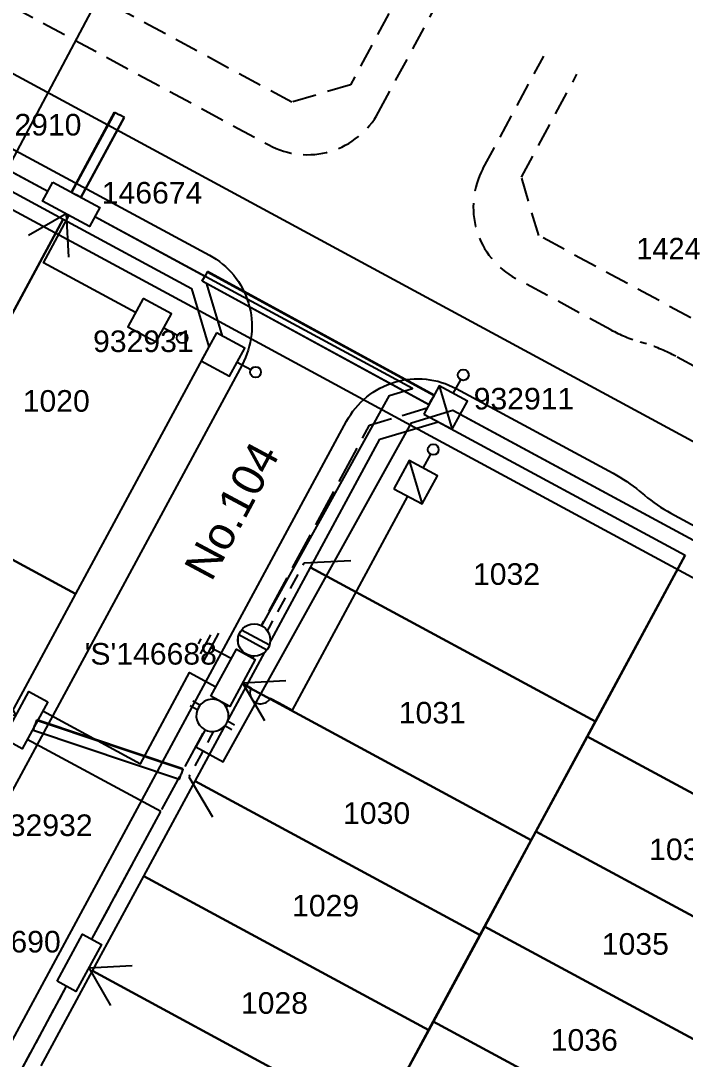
# Model space of a CAD drawing. Header units: metres. Extents: x 303507 to 304452, y 6274483 to 6275961.
# Drawn here: x 303798.8 to 303860.4, y 6275024.4 to 6275120.7 of the extents above; entities that cross this region are included whole.
import ezdxf
from ezdxf.enums import TextEntityAlignment as Align

# ---------------------------------------------------------------- set-up
doc = ezdxf.new("R2010")
doc.units = ezdxf.units.M
doc.header["$LTSCALE"] = 0.7
for name, pattern in [('Cable Exist UG', [8.2, 4, -1.2, 1.8, -1.2]), ('Dash', [5, 3, -2]), ('DASHED', [19.05, 12.7, -6.35]), ('IE Trench LV', [6.5, 5, -1.5])]:
    doc.linetypes.add(name, pattern=pattern)
doc.layers.get('0').update_dxf_attribs({"color": 6})
for name, color, linetype in [('_User Miscellaneous10', 8, 'Continuous'), ('_User Miscellaneous11', 7, 'Continuous'), ('_User Miscellaneous4', 7, 'Continuous'), ('_User Miscellaneous7', 150, 'Continuous'), ('_User Miscellaneous8', 7, 'Continuous'), ('_User Miscellaneous9', 8, 'Continuous'), ('Cadastre Developer_SP_NEW', 4, 'Continuous'), ('Cadastre Roads_SP_NEW', 8, 'Continuous'), ('Duct_SP_NEW', 2, 'Continuous'), ('Equip_LV_NEW', 5, 'Continuous'), ('Mains_HV_NEW_U72', 2, 'Continuous'), ('Mains_LV_NEW_R6', 2, 'Continuous'), ('Mains_LV_NEW_T84', 2, 'Continuous'), ('Services_SP_NEW_UG', 2, 'Continuous'), ('SupportsUG_SP_LV_NEW', 2, 'Continuous'), ('SupportsUG_SP_LV_SL_NEW', 2, 'Continuous'), ('Trench_SP_NEW', 2, 'Continuous')]:
    doc.layers.add(name, color=color, linetype=linetype)
doc.layers.add('_User Miscellaneous5', color=7, linetype='Continuous', lineweight=35)
doc.layers.add('Viewports', color=8, linetype='Continuous', plot=False)
doc.styles.add('ARIAL', font='arial.ttf', dxfattribs={"height": 2})
doc.styles.add('Dot', font='dotfont.shx', dxfattribs={"height": 2})
doc.styles.add('POLE_LABEL', font='arial.ttf')
doc.styles.add('SL_LABEL', font='arial.ttf')
doc.styles.get("Standard").update_dxf_attribs({"font": 'arial.ttf'})
doc.styles.add('style1', font='iso3098b.shx')
doc.linetypes.add('Cable New UG', pattern='A,8,-1,["x",style1,S=3.5,R=0,X=0.35,Y=-1],-3.5', length=12.5)
doc.linetypes.add('Cable Z', pattern='A,8,-1,["Z",Standard,S=2.5,R=0,X=0.35,Y=-1.25],-3.5', length=12.5)
doc.linetypes.add('IE Trench HV', pattern='A,8,-2,["/",style1,S=2.5,R=0,X=0.1,Y=-1],-4.5', length=14.5)

# ---------------------------------------------------------------- blocks, each defined once
blk = doc.blocks.new('*U136')
at = {"layer": '_User Miscellaneous7', "lineweight": -3}
for points in [[(0.463, -2.915), (0.463, -1.465)], [(-1.022, -2.915), (1.963, -5.9)]]:
    blk.add_lwpolyline(points, dxfattribs=at)
blk.add_lwpolyline([(-1.022, -5.885), (1.948, -5.885), (1.948, -2.915), (-1.022, -2.915)], close=True, dxfattribs=at)
blk.add_circle((0.463, -0.965), 0.5, dxfattribs=at)
at = {"layer": '_User Miscellaneous8', "color": 2, "lineweight": -3}
blk.add_lwpolyline([(-1.485, 0), (1.485, 0), (1.485, 2.97), (-1.485, 2.97)], close=True, dxfattribs=at)
blk.add_lwpolyline([(-1.485, 2.97), (1.5, -0.015)], dxfattribs=at)
at = {"style": 'POLE_LABEL', "flags": 9}
blk.add_attdef('STRUCTURE_PLANT_NUMBER', text='', height=0.2, dxfattribs=at).set_placement((1.641, 1.727), align=Align.MIDDLE_LEFT)
for tag, flags, p in [('STREET_CODE', 9, (1.641, 1.485)), ('OWNED_BY', 9, (1.641, 1.085)), ('OPERATED_BY', 9, (1.641, 0.885)), ('COLUMN_TYPE', 9, (1.641, 1.285)), ('STATE', 9, (1.641, 0.485)), ('USAGE', 9, (1.641, 0.285)), ('MAINTAINED_BY', 9, (1.641, 0.685)), ('LEGEND', 9, (1.641, 0.085)), ('SUBURB', 9, (1.641, -0.315)), ('STREETNAME', 9, (1.641, -0.515)), ('PARENT', 9, (1.641, -0.115)), ('LOCATION', 9, (1.641, -0.715)), ('NOTES', 9, (1.641, -0.915)), ('Z', 1, (1.641, -1.315)), ('LABEL_ALIGNMENT', 9, (1.641, -1.115))]:
    blk.add_attdef(tag, text='', height=0.2, dxfattribs=dict(flags=flags)).set_placement(p, align=Align.MIDDLE_LEFT)
at = {"layer": '_User Miscellaneous5', "style": 'ARIAL', "flags": 8}
blk.add_attdef('ASSET_NUM', text='', height=2, dxfattribs=at).set_placement((2, 3.485), align=Align.MIDDLE_LEFT)
blk = doc.blocks.new('*U97')
at = {"layer": '_User Miscellaneous7', "lineweight": -3}
blk.add_lwpolyline([(0.434, -4.515), (0.434, -3.065)], dxfattribs=at)
blk.add_lwpolyline([(-1.051, -7.485), (1.919, -7.485), (1.919, -4.515), (-1.051, -4.515)], close=True, dxfattribs=at)
blk.add_circle((0.434, -2.565), 0.5, dxfattribs=at)
at = {"layer": '_User Miscellaneous8', "color": 2, "lineweight": -3}
blk.add_lwpolyline([(-1.485, 0), (1.485, 0), (1.485, 2.97), (-1.485, 2.97)], close=True, dxfattribs=at)
at = {"style": 'POLE_LABEL', "flags": 9}
blk.add_attdef('STRUCTURE_PLANT_NUMBER', text='', height=0.2, dxfattribs=at).set_placement((1.641, 1.727), align=Align.MIDDLE_LEFT)
for tag, flags, p in [('STREET_CODE', 9, (1.641, 1.485)), ('OWNED_BY', 9, (1.641, 1.085)), ('OPERATED_BY', 9, (1.641, 0.885)), ('COLUMN_TYPE', 9, (1.641, 1.285)), ('STATE', 9, (1.641, 0.485)), ('USAGE', 9, (1.641, 0.285)), ('MAINTAINED_BY', 9, (1.641, 0.685)), ('LEGEND', 9, (1.641, 0.085)), ('SUBURB', 9, (1.641, -0.315)), ('STREETNAME', 9, (1.641, -0.515)), ('PARENT', 9, (1.641, -0.115)), ('LOCATION', 9, (1.641, -0.715)), ('NOTES', 9, (1.641, -0.915)), ('Z', 1, (1.641, -1.315)), ('LABEL_ALIGNMENT', 9, (1.641, -1.115))]:
    blk.add_attdef(tag, text='', height=0.2, dxfattribs=dict(flags=flags)).set_placement(p, align=Align.MIDDLE_LEFT)
at = {"layer": '_User Miscellaneous5', "style": 'ARIAL', "flags": 8}
blk.add_attdef('ASSET_NUM', text='', height=2, dxfattribs=at).set_placement((2, 3.485), align=Align.MIDDLE_LEFT)
blk = doc.blocks.new('*U66')
at = {"layer": '_User Miscellaneous8', "color": 2}
blk.add_line((0, 0), (0, 1.45), dxfattribs=at)
blk.add_circle((0, 1.95), 0.5, dxfattribs=at)
for tag, p, flags in [('Z', (0, 0), 1), ('OPERATED_BY', (0, -9.607), 9)]:
    blk.add_attdef(tag, p, '', height=0.2, dxfattribs=dict(flags=flags))
at = {"style": 'SL_LABEL', "flags": 9}
blk.add_attdef('STREET_CODE', text='', height=0.2, dxfattribs=at).set_placement((0, -0.2), align=Align.MIDDLE_LEFT)
at = {"flags": 9}
for tag, p in [('CONSTRUCTED_VOLTAGE', (0, -0.4)), ('CONTROL_TYPE', (0, -0.6)), ('LANTERN_PURPOSE', (0, -0.8)), ('LANTERN_TYPE', (0, -1)), ('OPERATING_VOLTAGE', (0, -1.4)), ('ORIENTATION', (0, -1.6)), ('OWNED_BY', (0, -1.8)), ('STATE', (0, -2)), ('NO_PHASES', (0, -1.2)), ('CEXIST', (0, -2.4)), ('CNEW', (0, -2.6)), ('CNUMBER', (0, -2.8)), ('USAGE', (0, -2.2)), ('CREMOVE', (0, -3)), ('CREPLACE', (0, -3.2)), ('LKINGHEIGHT', (0, -3.4)), ('LBRACKET', (0, -3.6)), ('LBRACKETVOCAB', (0, -3.8)), ('LCATEGORY', (0, -4)), ('LCHARGE1', (0, -4.2)), ('LCHARGE1PERCENT', (0, -4.4)), ('LCHARGE2', (0, -4.6)), ('LCHARGE2PERCENT', (0, -4.8)), ('LCHARGE3', (0, -5)), ('LCHARGE3PERCENT', (0, -5.2)), ('LEXIST', (0, -5.4)), ('LLAMP', (0, -5.6)), ('LLAMPVOCAB', (0, -5.8)), ('LMAST', (0, -6)), ('LMASTVOCAB', (0, -6.2)), ('LNEW', (0, -6.4)), ('LANTNUMBER', (0, -6.6)), ('LOUTREACH', (0, -7)), ('LOUTREACHVOCAB', (0, -7.2)), ('LRATECODE', (0, -7.4)), ('LREMOVE', (0, -7.6)), ('LREPLACE', (0, -7.8)), ('SUBURB', (0, -8.6)), ('LTYPE', (0, -8)), ('LTYPEVOCAB', (0, -8.2)), ('LEGEND', (0, -8.4)), ('STREETNAME', (0, -8.8)), ('LOCATION', (0, -9)), ('NOTES', (0, -9.2)), ('MAINTAINED_BY', (0, -9.863))]:
    blk.add_attdef(tag, text='', height=0.2, dxfattribs=at).set_placement(p, align=Align.MIDDLE_LEFT)
blk = doc.blocks.new('*U106')
at = {"layer": '_User Miscellaneous7', "lineweight": -3}
blk.add_lwpolyline([(0, -3.03), (0, -1.58)], dxfattribs=at)
blk.add_lwpolyline([(-1.485, -6), (1.485, -6), (1.485, -3.03), (-1.485, -3.03)], close=True, dxfattribs=at)
blk.add_circle((0, -1.08), 0.5, dxfattribs=at)
at = {"layer": '_User Miscellaneous8', "color": 2, "lineweight": -3}
blk.add_lwpolyline([(-1.485, 0), (1.485, 0), (1.485, 2.97), (-1.485, 2.97)], close=True, dxfattribs=at)
at = {"style": 'POLE_LABEL', "flags": 9}
blk.add_attdef('STRUCTURE_PLANT_NUMBER', text='', height=0.2, dxfattribs=at).set_placement((1.641, 1.727), align=Align.MIDDLE_LEFT)
for tag, flags, p in [('STREET_CODE', 9, (1.641, 1.485)), ('OWNED_BY', 9, (1.641, 1.085)), ('OPERATED_BY', 9, (1.641, 0.885)), ('COLUMN_TYPE', 9, (1.641, 1.285)), ('STATE', 9, (1.641, 0.485)), ('USAGE', 9, (1.641, 0.285)), ('MAINTAINED_BY', 9, (1.641, 0.685)), ('LEGEND', 9, (1.641, 0.085)), ('SUBURB', 9, (1.641, -0.315)), ('STREETNAME', 9, (1.641, -0.515)), ('PARENT', 9, (1.641, -0.115)), ('LOCATION', 9, (1.641, -0.715)), ('NOTES', 9, (1.641, -0.915)), ('Z', 1, (1.641, -1.315)), ('LABEL_ALIGNMENT', 9, (1.641, -1.115))]:
    blk.add_attdef(tag, text='', height=0.2, dxfattribs=dict(flags=flags)).set_placement(p, align=Align.MIDDLE_LEFT)
at = {"layer": '_User Miscellaneous5', "style": 'ARIAL', "flags": 8}
blk.add_attdef('ASSET_NUM', text='', height=2, dxfattribs=at).set_placement((2, 3.485), align=Align.MIDDLE_LEFT)
blk = doc.blocks.new('*U105')
at = {"layer": '_User Miscellaneous7', "lineweight": -3}
for points in [[(0.833, -4.438), (0.833, -2.988)], [(-0.652, -4.438), (2.333, -7.423)]]:
    blk.add_lwpolyline(points, dxfattribs=at)
blk.add_lwpolyline([(-0.652, -7.408), (2.318, -7.408), (2.318, -4.438), (-0.652, -4.438)], close=True, dxfattribs=at)
blk.add_circle((0.833, -2.488), 0.5, dxfattribs=at)
at = {"layer": '_User Miscellaneous8', "color": 2, "lineweight": -3}
blk.add_lwpolyline([(-1.485, 0), (1.485, 0), (1.485, 2.97), (-1.485, 2.97)], close=True, dxfattribs=at)
blk.add_lwpolyline([(-1.485, 2.97), (1.5, -0.015)], dxfattribs=at)
at = {"style": 'POLE_LABEL', "flags": 9}
blk.add_attdef('STRUCTURE_PLANT_NUMBER', text='', height=0.2, dxfattribs=at).set_placement((1.641, 1.727), align=Align.MIDDLE_LEFT)
for tag, flags, p in [('STREET_CODE', 9, (1.641, 1.485)), ('OWNED_BY', 9, (1.641, 1.085)), ('OPERATED_BY', 9, (1.641, 0.885)), ('COLUMN_TYPE', 9, (1.641, 1.285)), ('STATE', 9, (1.641, 0.485)), ('USAGE', 9, (1.641, 0.285)), ('MAINTAINED_BY', 9, (1.641, 0.685)), ('LEGEND', 9, (1.641, 0.085)), ('SUBURB', 9, (1.641, -0.315)), ('STREETNAME', 9, (1.641, -0.515)), ('PARENT', 9, (1.641, -0.115)), ('LOCATION', 9, (1.641, -0.715)), ('NOTES', 9, (1.641, -0.915)), ('Z', 1, (1.641, -1.315)), ('LABEL_ALIGNMENT', 9, (1.641, -1.115))]:
    blk.add_attdef(tag, text='', height=0.2, dxfattribs=dict(flags=flags)).set_placement(p, align=Align.MIDDLE_LEFT)
at = {"layer": '_User Miscellaneous5', "style": 'ARIAL', "flags": 8}
blk.add_attdef('ASSET_NUM', text='', height=2, dxfattribs=at).set_placement((2, 3.485), align=Align.MIDDLE_LEFT)
blk = doc.blocks.new('*U86')
at = {"lineweight": -3}
blk.add_lwpolyline([(-2.475, 2.49), (2.475, 2.49), (2.475, 0.51), (-2.475, 0.51)], close=True, dxfattribs=at)
for tag, flags, p in [('STREET_CODE', 9, (1.5, 3.5)), ('OWNED_BY', 9, (1.5, 3.3)), ('OPERATED_BY', 9, (1.5, 3.1)), ('MAINTAINED_BY', 9, (1.5, 2.9)), ('STATE', 9, (1.5, 2.7)), ('SUPPORT_TYPE', 9, (1.5, 2.5)), ('USAGE', 9, (1.5, 2.3)), ('LEGEND', 9, (1.5, 2.1)), ('PARENT', 9, (1.5, 1.9)), ('Z', 1, (1.5, 0.9)), ('SUBURB', 9, (1.5, 1.7)), ('STREETNAME', 9, (1.5, 1.5)), ('LOCATION', 9, (1.5, 1.3)), ('NOTES', 9, (1.5, 1.1))]:
    blk.add_attdef(tag, text='', height=0.2, dxfattribs=dict(flags=flags)).set_placement(p, align=Align.MIDDLE_LEFT)
at = {"layer": '_User Miscellaneous4', "style": 'ARIAL', "flags": 8}
blk.add_attdef('ASSET_NUM', text='', height=2, dxfattribs=at).set_placement((2, 5.5), align=Align.MIDDLE_LEFT)
blk = doc.blocks.new('A$C1B2C29DD')
at = {"layer": 'Services_SP_NEW_UG', "color": 2, "flags": 128}
for points in [[(0, 0), (-2.1, 3.444)], [(0, 0), (2.1, 3.444)]]:
    blk.add_lwpolyline(points, dxfattribs=at)
blk = doc.blocks.new('*U70')
at = {"layer": 'Services_SP_NEW_UG', "color": 2, "flags": 128}
blk.add_lwpolyline([(-12.5, -0.75), (-14.747, 2.934)], dxfattribs=at)
at = {"layer": 'Services_SP_NEW_UG', "color": 2, "linetype": 'Dash', "ltscale": 0.7, "flags": 128}
blk.add_lwpolyline([(-2.473, -0.75), (-12.5, -0.75)], dxfattribs=at)
blk = doc.blocks.new('*U78')
at = {"layer": 'Services_SP_NEW_UG', "color": 2, "flags": 128}
blk.add_lwpolyline([(10, -0.75), (12.247, 2.934)], dxfattribs=at)
at = {"layer": 'Services_SP_NEW_UG', "color": 2, "linetype": 'Dash', "ltscale": 0.7, "flags": 128}
blk.add_lwpolyline([(2.473, -0.75), (10, -0.75)], dxfattribs=at)
blk = doc.blocks.new('*U144')
blk.add_wipeout([(-1.056, -0.443), (-1.18, -0.584), (-1.286, -0.739), (-1.371, -0.906), (-1.435, -1.083), (-1.476, -1.266), (-1.493, -1.453), (-1.487, -1.64), (-1.458, -1.826), (-1.406, -2.006), (-1.331, -2.178), (-1.236, -2.339), (-1.121, -2.488), (-0.988, -2.62), (-0.84, -2.735), (-0.679, -2.831), (-0.506, -2.906), (-0.326, -2.958), (-0.141, -2.987), (0.047, -2.993), (0.233, -2.976), (0.416, -2.935), (0.593, -2.871), (0.76, -2.786), (0.915, -2.681), (1.056, -2.557), (1.18, -2.416), (1.286, -2.261), (1.371, -2.094), (1.435, -1.917), (1.476, -1.734), (1.493, -1.547), (1.487, -1.36), (1.458, -1.174), (1.406, -0.994), (1.331, -0.822), (1.236, -0.661), (1.121, -0.512), (0.988, -0.38), (0.84, -0.265), (0.679, -0.169), (0.506, -0.094), (0.326, -0.042), (0.141, -0.013), (-0.047, -0.007), (-0.233, -0.024), (-0.416, -0.065), (-0.593, -0.129), (-0.76, -0.214), (-0.915, -0.319)])
for p, q in [((-1.479, -1.25), (1.479, -1.25)), ((-1.479, -1.75), (1.479, -1.75))]:
    blk.add_line(p, q)
blk.add_circle((0, -1.5), 1.5)
for tag, flags, p in [('ACTUAL_STATUS', 9, (1.5, 0)), ('OPERATING_VOLTAGE', 9, (1.5, -0.6)), ('ORIENTATION', 9, (1.5, -0.8)), ('STATE', 9, (1.5, -1)), ('CONSTRUCTED_VOLTAGE', 9, (1.5, -0.2)), ('NO_PHASES', 9, (1.5, -0.4)), ('SWITCH_TYPE', 9, (1.5, -1.2)), ('OWNED_BY', 9, (1.5, -1.8)), ('OPERATED_BY', 9, (1.5, -2)), ('USAGE', 9, (1.5, -1.4)), ('NOTES', 9, (1.5, -1.6)), ('TYPE', 9, (1.5, -2.6)), ('Z', 1, (1.5, -2.8)), ('MAINTAINED_BY', 9, (1.5, -2.2)), ('NUMBER_OF_PHASES', 9, (1.5, -2.4))]:
    blk.add_attdef(tag, text='', height=0.2, dxfattribs=dict(flags=flags)).set_placement(p, align=Align.MIDDLE_LEFT)
blk = doc.blocks.new('*U173')
blk.add_wipeout([(-1.168, -0.568), (-1.275, -0.722), (-1.363, -0.888), (-1.429, -1.064), (-1.472, -1.246), (-1.492, -1.433), (-1.489, -1.62), (-1.462, -1.806), (-1.412, -1.987), (-1.34, -2.16), (-1.247, -2.323), (-1.134, -2.473), (-1.003, -2.607), (-0.857, -2.724), (-0.696, -2.822), (-0.525, -2.899), (-0.346, -2.953), (-0.161, -2.985), (0.026, -2.994), (0.213, -2.979), (0.397, -2.94), (0.574, -2.879), (0.743, -2.796), (0.899, -2.693), (1.042, -2.571), (1.168, -2.432), (1.275, -2.278), (1.363, -2.112), (1.429, -1.936), (1.472, -1.754), (1.492, -1.567), (1.489, -1.38), (1.462, -1.194), (1.412, -1.013), (1.34, -0.84), (1.247, -0.677), (1.134, -0.527), (1.003, -0.393), (0.857, -0.276), (0.696, -0.178), (0.525, -0.101), (0.346, -0.047), (0.161, -0.015), (-0.026, -0.006), (-0.213, -0.021), (-0.397, -0.06), (-0.574, -0.121), (-0.743, -0.204), (-0.899, -0.307), (-1.042, -0.429)])
for p, q in [((-1.473, -1.251), (-2.22, -1.251)), ((-1.473, -1.749), (-2.22, -1.749)), ((1.473, -1.251), (2.22, -1.251)), ((1.473, -1.749), (2.22, -1.749))]:
    blk.add_line(p, q)
blk.add_lwpolyline([(1.494, -1.5, 1), (-1.494, -1.5, 1)], format="xyb", close=True)
for tag, p, flags in [('Z', (0, 0), 1), ('ORIENTATION', (0, 0), 9), ('USAGE', (0, -0.2), 9), ('NOTES', (0, -0.4), 9)]:
    blk.add_attdef(tag, p, '', height=0.2, dxfattribs=dict(flags=flags))
blk = doc.blocks.new('Earth')
for p, q in [((0, -2.044), (0, 0)), ((-1.5, -2.044), (1.5, -2.044)), ((-1, -2.644), (1, -2.644)), ((-0.25, -3.244), (0.25, -3.244))]:
    blk.add_line(p, q)

msp = doc.modelspace()

# ---------------------------------------------------------------- linework, layer by layer
at = {"layer": '_User Miscellaneous10', "linetype": 'DASHED', "ltscale": 0.25}
for p, q in [((303823.965, 6275113.111), (303800.696, 6275125.684)), ((303834.54, 6275124.269), (303829.386, 6275114.729)), ((303829.386, 6275114.729), (303823.965, 6275113.111)), ((303846.839, 6275100.752), (303845.222, 6275106.173)), ((303869.714, 6275088.392), (303846.839, 6275100.752))]:
    msp.add_line(p, q, dxfattribs=at)
for points in [[(303583.885, 6275237.717), (303821.826, 6275109.152, 0.414214), (303831.989, 6275112.186), (303837.619, 6275122.604)], [(303853.511, 6275092.032), (303844.7, 6275096.793, -0.414214), (303841.667, 6275106.957), (303847.296, 6275117.374)], [(303906.236, 6275085.514), (303900.613, 6275075.107, -0.414214), (303890.449, 6275072.074), (303881.638, 6275076.834, -0.049389), (303879.189, 6275078.489), (303878.728, 6275078.871, 0.049389), (303876.278, 6275080.526), (303859.537, 6275089.572, 0.049389), (303856.81, 6275090.714), (303856.238, 6275090.89, -0.049389), (303853.511, 6275092.032)]]:
    msp.add_lwpolyline(points, format="xyb", dxfattribs=at)
msp.add_lwpolyline([(303845.222, 6275106.173), (303850.375, 6275115.709)], dxfattribs=at)
at = {"layer": '_User Miscellaneous11'}
for p, q in [((303803.559, 6275104.757), (303807.569, 6275112.162)), ((303807.569, 6275112.162), (303807.991, 6275111.933)), ((303804.403, 6275104.3), (303808.413, 6275111.705)), ((303808.413, 6275111.705), (303807.991, 6275111.933)), ((303803.559, 6275104.757), (303803.981, 6275104.528)), ((303804.403, 6275104.3), (303803.981, 6275104.528)), ((303815.651, 6275096.559), (303815.881, 6275096.981)), ((303816.11, 6275097.402), (303815.881, 6275096.981)), ((303816.11, 6275097.402), (303837.134, 6275085.951)), ((303815.651, 6275096.559), (303836.674, 6275085.108)), ((303836.674, 6275085.108), (303836.904, 6275085.529)), ((303837.134, 6275085.951), (303836.904, 6275085.529)), ((303800.002, 6275054.937), (303800.155, 6275055.392)), ((303800.307, 6275055.847), (303800.155, 6275055.392)), ((303800.307, 6275055.847), (303813.846, 6275051.32)), ((303800.002, 6275054.937), (303813.542, 6275050.41)), ((303813.542, 6275050.41), (303813.694, 6275050.865)), ((303813.846, 6275051.32), (303813.694, 6275050.865))]:
    msp.add_line(p, q, dxfattribs=at)
at = {"layer": '_User Miscellaneous9', "flags": 128}
for points in [[(303731.401, 6275066.966), (303760.399, 6275120.633, -0.414214), (303770.563, 6275123.666), (303816.311, 6275098.947, -0.414214), (303819.345, 6275088.783), (303786.528, 6275028.049)], [(303788.141, 6275007.892), (303829.022, 6275083.554, -0.414215), (303839.186, 6275086.587), (303853.715, 6275078.737)], [(303853.715, 6275078.737, -0.049389), (303856.165, 6275077.082), (303856.626, 6275076.7, 0.049389), (303859.075, 6275075.045), (303875.817, 6275065.999, 0.049389), (303878.544, 6275064.857), (303879.116, 6275064.681, -0.049389), (303881.843, 6275063.539)]]:
    msp.add_lwpolyline(points, format="xyb", dxfattribs=at)
at = {"layer": 'Cadastre Developer_SP_NEW'}
for p, q in [((303802.771, 6275102.285), (303788.51, 6275075.892)), ((303788.51, 6275075.892), (303802.771, 6275102.285)), ((303777.512, 6275081.834), (303803.906, 6275067.573)), ((303803.906, 6275067.573), (303788.51, 6275075.892)), ((303851.326, 6275054.339), (303860.406, 6275071.143)), ((303860.406, 6275071.143), (303852.087, 6275055.747)), ((303825.684, 6275070.013), (303852.087, 6275055.747)), ((303852.087, 6275055.747), (303825.684, 6275070.013)), ((303819.742, 6275059.016), (303846.145, 6275044.75)), ((303846.145, 6275044.75), (303819.742, 6275059.016)), ((303852.087, 6275055.747), (303846.145, 6275044.75)), ((303846.573, 6275045.541), (303851.326, 6275054.339)), ((303877.71, 6275040.083), (303851.326, 6275054.339)), ((303851.326, 6275054.339), (303877.71, 6275040.083)), ((303814.988, 6275050.218), (303841.391, 6275035.952)), ((303841.391, 6275035.952), (303814.988, 6275050.218)), ((303846.145, 6275044.75), (303841.391, 6275035.952)), ((303841.819, 6275036.743), (303846.573, 6275045.541)), ((303872.957, 6275031.285), (303846.573, 6275045.541)), ((303846.573, 6275045.541), (303872.957, 6275031.285)), ((303810.235, 6275041.42), (303836.638, 6275027.154)), ((303836.638, 6275027.154), (303810.235, 6275041.42)), ((303837.065, 6275027.945), (303841.819, 6275036.743)), ((303868.203, 6275022.487), (303841.819, 6275036.743)), ((303841.819, 6275036.743), (303868.203, 6275022.487)), ((303841.391, 6275035.952), (303836.638, 6275027.154)), ((303805.481, 6275032.622), (303831.884, 6275018.356)), ((303831.884, 6275018.356), (303805.481, 6275032.622)), ((303829.935, 6275014.749), (303837.065, 6275027.945)), ((303863.449, 6275013.69), (303837.065, 6275027.945)), ((303837.065, 6275027.945), (303863.449, 6275013.69)), ((303836.638, 6275027.154), (303831.884, 6275018.356))]:
    msp.add_line(p, q, dxfattribs=at)
at = {"layer": 'Cadastre Roads_SP_NEW', "color": 4}
for p, q in [((303791.773, 6275108.227), (303802.771, 6275102.285)), ((303802.771, 6275102.285), (303814.648, 6275095.868)), ((303814.648, 6275095.868), (303816.265, 6275090.447)), ((303832.102, 6275081.89), (303837.522, 6275083.508)), ((303837.522, 6275083.508), (303860.406, 6275071.143)), ((303825.684, 6275070.013), (303832.102, 6275081.89)), ((303803.906, 6275067.573), (303797.964, 6275056.575)), ((303814.988, 6275050.218), (303819.742, 6275059.016)), ((303810.235, 6275041.42), (303814.988, 6275050.218)), ((303805.481, 6275032.622), (303810.235, 6275041.42)), ((303800.727, 6275023.824), (303805.481, 6275032.622))]:
    msp.add_line(p, q, dxfattribs=at)
at = {"layer": 'Duct_SP_NEW'}
for p, q in [((303803.524, 6275104.776), (303807.534, 6275112.181)), ((303807.534, 6275112.181), (303807.991, 6275111.933)), ((303804.439, 6275104.281), (303808.448, 6275111.685)), ((303808.448, 6275111.685), (303807.991, 6275111.933)), ((303803.524, 6275104.776), (303803.981, 6275104.528)), ((303804.439, 6275104.281), (303803.981, 6275104.528)), ((303815.632, 6275096.524), (303815.881, 6275096.981)), ((303816.13, 6275097.438), (303815.881, 6275096.981)), ((303837.153, 6275085.986), (303816.13, 6275097.438)), ((303836.655, 6275085.073), (303815.632, 6275096.524)), ((303836.655, 6275085.073), (303836.904, 6275085.529)), ((303837.153, 6275085.986), (303836.904, 6275085.529)), ((303799.99, 6275054.899), (303800.155, 6275055.392)), ((303800.32, 6275055.885), (303800.155, 6275055.392)), ((303813.859, 6275051.358), (303800.32, 6275055.885)), ((303813.529, 6275050.372), (303799.99, 6275054.899)), ((303813.529, 6275050.372), (303813.694, 6275050.865)), ((303813.859, 6275051.358), (303813.694, 6275050.865))]:
    msp.add_line(p, q, dxfattribs=at)
at = {"layer": 'Mains_LV_NEW_R6', "color": 2, "linetype": 'Cable Z', "flags": 128}
for points in [[(303809.473, 6275093.621), (303800.929, 6275098.233), (303803.308, 6275102.642)], [(303822.78, 6275057.461), (303824.023, 6275056.79), (303834.717, 6275076.604)], [(303819.373, 6275059.301), (303820.197, 6275058.856)], [(303821.957, 6275057.906), (303822.78, 6275057.461)]]:
    msp.add_lwpolyline(points, dxfattribs=at)
at = {"layer": 'Mains_LV_NEW_R6', "color": 2, "linetype": 'Cable Z'}
msp.add_arc((303821.077, 6275058.381), 1, 151.63596, 331.63596, dxfattribs=at)
at = {"layer": 'Mains_LV_NEW_T84', "color": 2, "linetype": 'Cable New UG'}
msp.add_line((303795.935, 6275017.96), (303803.083, 6275031.204), dxfattribs=at)
at = {"layer": 'Mains_LV_NEW_T84', "color": 2, "linetype": 'Cable New UG', "flags": 128}
for points in [[(303801.333, 6275104.833), (303794.085, 6275108.745), (303783.689, 6275114.356)], [(303819.684, 6275061.96), (303833.005, 6275085.949), (303835.138, 6275086.587), (303805.689, 6275102.482)], [(303815.911, 6275054.971), (303815.06, 6275053.394), (303817.589, 6275052.008), (303835.035, 6275083.425), (303838.872, 6275084.572), (303859.241, 6275073.578), (303883.965, 6275060.233), (303885.131, 6275056.333), (303872.677, 6275033.257), (303874.446, 6275032.303)], [(303800.867, 6275056.712), (303809.916, 6275051.829), (303814.474, 6275060.275), (303816.916, 6275058.937)], [(303817.332, 6275057.604), (303817.329, 6275057.597)], [(303811.821, 6275047.391), (303799.442, 6275054.072)], [(303805.435, 6275035.56), (303811.821, 6275047.391)]]:
    msp.add_lwpolyline(points, dxfattribs=at)
at = {"layer": 'Trench_SP_NEW', "linetype": 'IE Trench HV', "ltscale": 0.85, "flags": 128}
msp.add_lwpolyline([(303801.333, 6275104.833), (303793.654, 6275108.978)], dxfattribs=at)
at = {"layer": 'Trench_SP_NEW', "linetype": 'IE Trench HV', "flags": 128}
for points in [[(303815.881, 6275096.981), (303815.881, 6275096.981), (303805.689, 6275102.482)], [(303817.531, 6275091.451), (303816.092, 6275096.274)], [(303839.561, 6275084.2), (303882.725, 6275060.903)]]:
    msp.add_lwpolyline(points, dxfattribs=at)
at = {"layer": 'Trench_SP_NEW', "linetype": 'IE Trench LV', "flags": 128}
for points in [[(303819.684, 6275061.96), (303831.147, 6275083.193), (303836.508, 6275084.795)], [(303805.432, 6275035.561), (303817.332, 6275057.604)], [(303795.93, 6275017.962), (303803.08, 6275031.206)]]:
    msp.add_lwpolyline(points, dxfattribs=at)

# ---------------------------------------------------------------- block references
at = {"layer": 'Services_SP_NEW_UG', "color": 2}
for p, rotation in [((303803.041, 6275102.786), 151.6426605376448), ((303819.379, 6275059.311), 241.635958029317), ((303798.412, 6275056.333), 61.63595798384867), ((303805.13, 6275032.911), 241.6359579838487)]:
    msp.add_blockref('A$C1B2C29DD', p, dxfattribs=dict(at, rotation=rotation))
at = {"layer": 'Services_SP_NEW_UG', "rotation": 241.6426605220625}
msp.add_blockref('*U78', (303819.828, 6275059.069), dxfattribs=at)
at = {"layer": 'SupportsUG_SP_LV_NEW'}
ref = msp.add_blockref('*U86', (303802.799, 6275102.337), dxfattribs=dict(at, rotation=331.6426605228011))
ref.add_attrib('ASSET_NUM_001', '146674', (303806.342, 6275103.728), dxfattribs={"layer": '_User Miscellaneous4', "height": 2, "style": 'ARIAL'})
ref = msp.add_blockref('*U86', (303797.964, 6275056.575), dxfattribs=dict(at, rotation=241.6359579833969))
ref.add_attrib('ASSET_NUM_001', '146689', (303785.942, 6275053.208), dxfattribs={"layer": '_User Miscellaneous4', "height": 2, "style": 'ARIAL'})
ref = msp.add_blockref('*U86', (303805.579, 6275032.669), dxfattribs=dict(at, rotation=61.63595798171448))
ref.add_attrib('ASSET_NUM_001', '146690', (303793.218, 6275034.339), dxfattribs={"layer": '_User Miscellaneous4', "height": 2, "style": 'ARIAL'})
at = {"layer": 'SupportsUG_SP_LV_SL_NEW', "ltscale": 0.5}
ref = msp.add_blockref('*U136', (303791.609, 6275108.316), dxfattribs=dict(at, rotation=331.6426605350478))
ref.add_attrib('ASSET_NUM_001', '932910', (303795.136, 6275110.031), dxfattribs={"layer": '_User Miscellaneous5', "height": 2, "style": 'ARIAL'})
ref = msp.add_blockref('*U97', (303816.265, 6275090.447), dxfattribs=dict(at, rotation=241.6359579741286))
ref.add_attrib('ASSET_NUM_001', '932931', (303805.535, 6275089.968), dxfattribs={"layer": '_User Miscellaneous5', "height": 2, "style": 'ARIAL'})
for p, rotation in [((303818.879, 6275089.036), 241.6359579741286), ((303838.916, 6275086.131), 331.6426605195246)]:
    msp.add_blockref('*U66', p, dxfattribs=dict(at, rotation=rotation))
ref = msp.add_blockref('*U105', (303837.506, 6275083.517), dxfattribs=dict(at, rotation=331.6426605195246))
ref.add_attrib('ASSET_NUM_001', '932911', (303840.805, 6275084.648), dxfattribs={"layer": '_User Miscellaneous5', "height": 2, "style": 'ARIAL'})
ref = msp.add_blockref('*U106', (303792.022, 6275045.578), dxfattribs=dict(at, rotation=241.6359579721889))
ref.add_attrib('ASSET_NUM_001', '932932', (303796.173, 6275045.127), dxfattribs={"layer": '_User Miscellaneous5', "height": 2, "style": 'ARIAL'})

# ---------------------------------------------------------------- texts
at = {"layer": 'Cadastre Developer_SP_NEW', "style": 'ARIAL'}
for s, p in [('1020', (303802.124, 6275084.441)), ('1032', (303843.847, 6275068.399)), ('1031', (303836.973, 6275055.554)), ('1030', (303831.808, 6275046.25)), ('1034', (303860.172, 6275042.892)), ('1029', (303827.085, 6275037.676)), ('1035', (303855.785, 6275034.131)), ('1028', (303822.343, 6275028.658)), ('1036', (303851.054, 6275025.236))]:
    msp.add_text(s, height=2, dxfattribs=at).set_placement(p, align=Align.CENTER)

# ---------------------------------------------------------------- next in the draw order: texts
at = {"layer": 'Cadastre Roads_SP_NEW', "color": 3, "insert": (303816.542, 6275068.584), "char_height": 3, "attachment_point": 7, "rotation": 61.80901, "style": 'ARIAL', "bg_fill": 3, "box_fill_scale": 1.1, "bg_fill_color": 256, "bg_fill_transparency": 3940232}
msp.add_mtext('No.104', dxfattribs=at)

# ---------------------------------------------------------------- next in the draw order: linework, layer by layer
at = {"layer": 'Cadastre Roads_SP_NEW', "color": 4}
for p, q in [((303816.265, 6275090.447), (303803.906, 6275067.573)), ((303819.742, 6275059.016), (303825.684, 6275070.013))]:
    msp.add_line(p, q, dxfattribs=at)
at = {"layer": 'Cadastre Roads_SP_NEW', "linetype": 'Continuous', "ltscale": 0.35, "flags": 128}
msp.add_lwpolyline([(303581.963, 6275232.667), (303898.902, 6275061.263), (303911.489, 6275065.945)], dxfattribs=at)

# ---------------------------------------------------------------- next in the draw order: block references
at = {"layer": 'Services_SP_NEW_UG', "rotation": 241.6426605200749}
msp.add_blockref('*U70', (303819.828, 6275059.069), dxfattribs=at)

# ---------------------------------------------------------------- next in the draw order: block references
at = {"layer": 'Equip_LV_NEW', "lineweight": 0, "rotation": 151.6426605207031}
msp.add_blockref('*U144', (303819.747, 6275061.962), dxfattribs=at)
at = {"layer": 'Equip_LV_NEW', "linetype": 'Cable Exist UG', "lineweight": 0, "ltscale": 0.5, "rotation": 330.4801699343662}
msp.add_blockref('*U173', (303817.332, 6275057.604), dxfattribs=at)

# ---------------------------------------------------------------- next in the draw order: linework, layer by layer
at = {"layer": 'Mains_HV_NEW_U72', "color": 2, "linetype": 'Cable New UG', "flags": 128}
msp.add_lwpolyline([(303927.747, 6275004.271), (303940.189, 6274997.639), (303932.385, 6274982.923), (303936.176, 6274980.902), (303954.13, 6275014.13), (303952.469, 6275019.695), (303905.432, 6275045.11), (303882.558, 6275057.469), (303836.809, 6275082.188), (303813.935, 6275094.548), (303767.254, 6275119.771), (303760.949, 6275117.889), (303756.837, 6275110.278), (303749.183, 6275095.668), (303752.406, 6275093.87), (303761.619, 6275110.467), (303774.157, 6275103.473)], dxfattribs=at)
at = {"layer": 'Viewports', "color": 6, "flags": 128}
msp.add_lwpolyline([(303767.909, 6275051.003), (303813.818, 6275137.442)], dxfattribs=at)

# ---------------------------------------------------------------- next in the draw order: block references
at = {"layer": 'Equip_LV_NEW', "lineweight": 0, "rotation": 241.6359579551876}
msp.add_blockref('Earth', (303818.257, 6275061.624), dxfattribs=at)
at = {"layer": 'SupportsUG_SP_LV_NEW'}
ref = msp.add_blockref('*U86', (303819.828, 6275059.069), dxfattribs=dict(at, rotation=61.63595798652381))
ref.add_attrib('ASSET_NUM_001', "'S'146688", (303804.756, 6275061.01), dxfattribs={"layer": '_User Miscellaneous4', "height": 2, "style": 'ARIAL'})

# ---------------------------------------------------------------- next in the draw order: texts
at = {"layer": 'Cadastre Developer_SP_NEW', "color": 8, "insert": (303858.855, 6275099.549), "char_height": 2, "attachment_point": 5, "style": 'Dot', "bg_fill": 3, "box_fill_scale": 1, "bg_fill_color": 256, "bg_fill_transparency": 0}
msp.add_mtext('1424', dxfattribs=at)

doc.saveas('drawing.dxf')
